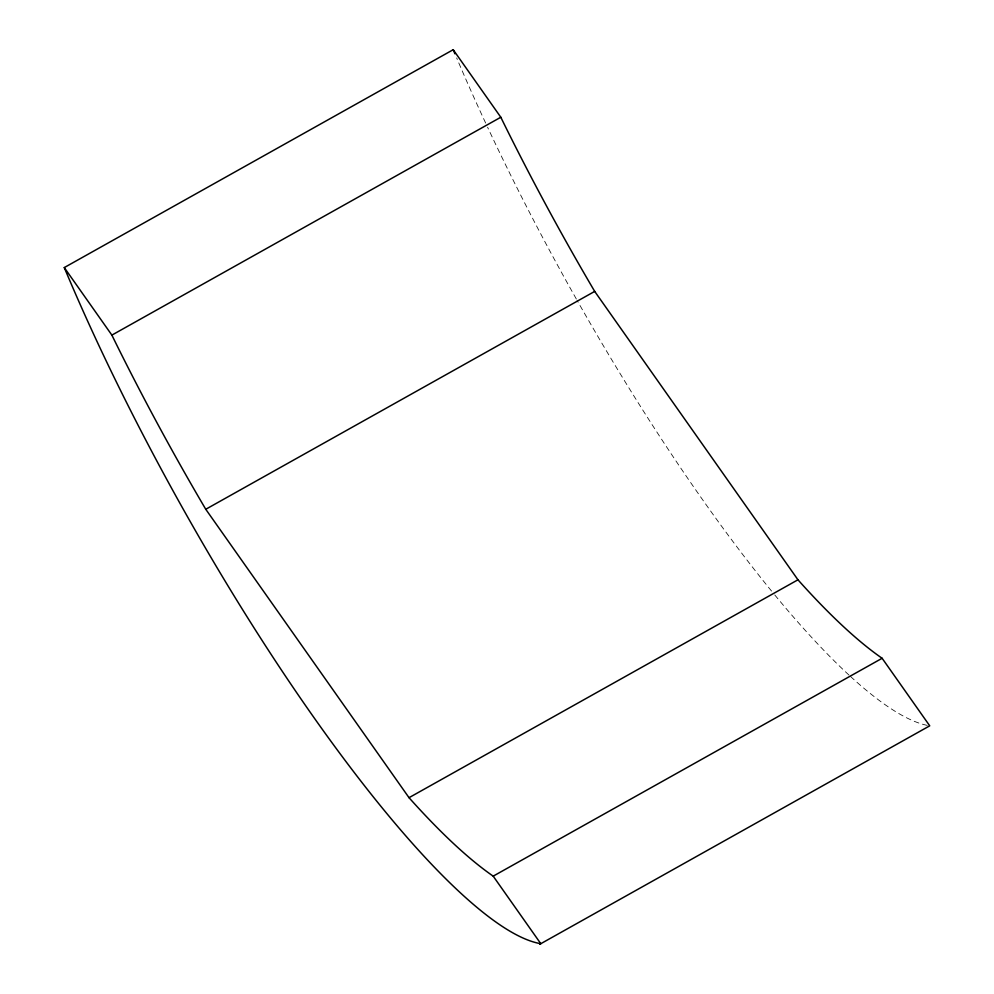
<?xml version="1.0" encoding="UTF-8"?>
<svg xmlns="http://www.w3.org/2000/svg" width="994" height="994" viewBox="0 0 994 994"><rect width="100%" height="100%" fill="white"/><g stroke="black" fill="none" stroke-linecap="round" stroke-linejoin="round"><path stroke-width="0.75" stroke-dasharray="4.97 3.73" d="M927.24 725.371A562.157 119.23 60.7 0 1 850.168 676.168M849.038 675.125A562.157 119.23 60.7 0 1 772.549 592.262M771.568 591.07A562.157 119.23 60.7 0 1 577.079 300.337M576.334 299.008A562.157 119.23 60.7 0 1 487.582 127.207M485.644 123.045A562.157 119.23 60.7 0 1 456.668 57.95"/><path stroke-width="1.49" d="M64.275 267.572A562.157 119.23 60.7 0 0 540.798 943.704L493.198 876.149A563.474 119.516 60.7 0 1 409.019 797.685L205.758 509.276A563.474 119.516 60.7 0 1 111.875 335.115L64.275 267.572L453.202 49.7L500.802 117.242A563.474 119.516 60.7 0 0 594.698 291.404L797.958 579.8A563.474 119.516 60.7 0 0 882.125 658.276L929.725 725.819L539.73 944.3M111.875 335.115L500.802 117.242M205.758 509.276L594.698 291.404M409.019 797.685L797.958 579.8M493.198 876.149L882.125 658.276M454.929 53.813A562.157 119.23 60.7 0 1 453.202 49.7"/></g></svg>
